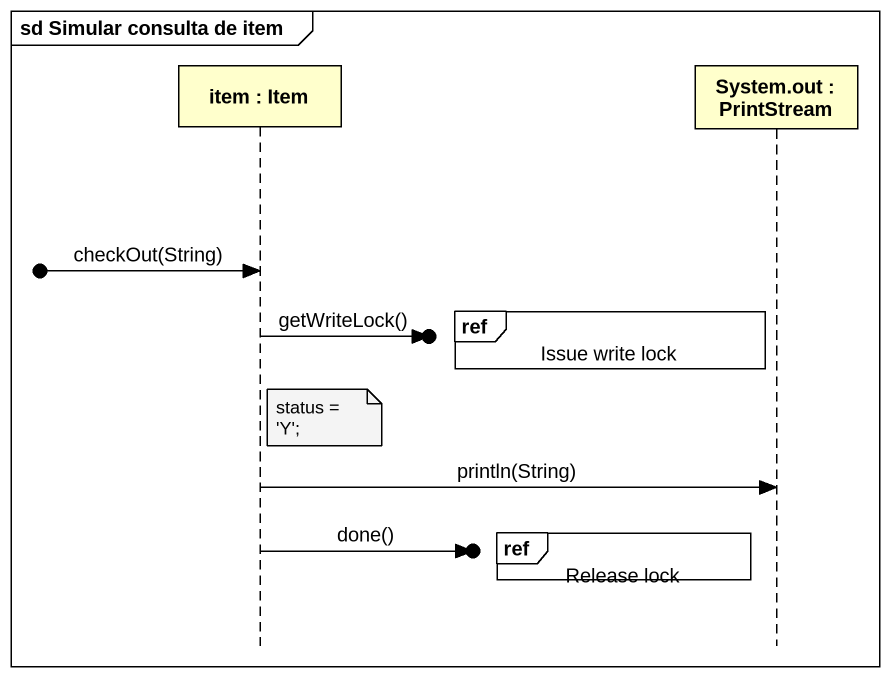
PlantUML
@startuml
mainframe sd Simular consulta de item
hide footbox
participant "item : Item" as item
participant "System.out : PrintStream" as System_out

[o-> item : checkOut(String)
ref over System_out : Issue write lock
item ->o] : getWriteLock()
note right of item : status = 'Y';
item -> System_out : println(String)
ref over System_out : Release lock
item ->o] : done()
@enduml
